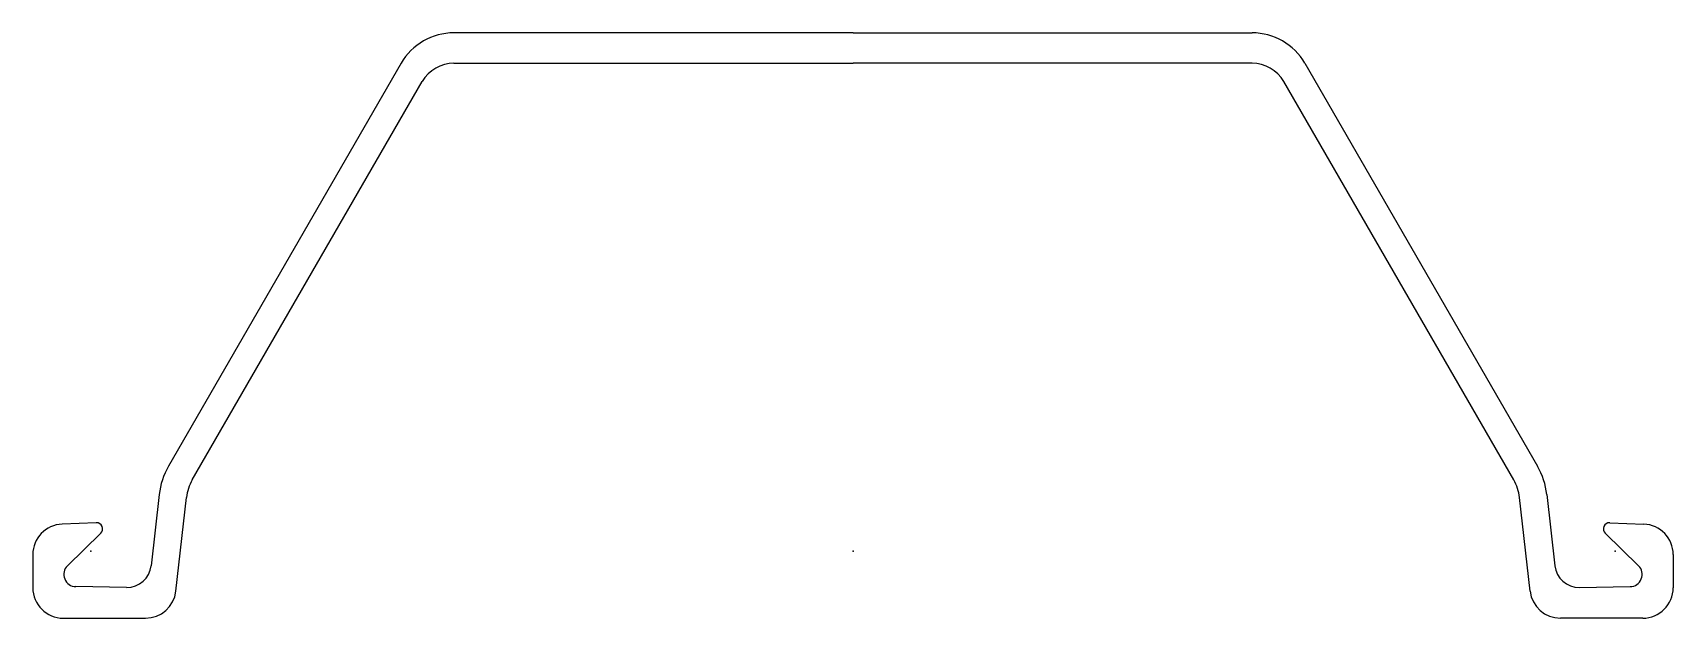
# Model space of a CAD drawing. Extents: x -19 to 519, y -22 to 170.
import ezdxf

# ---------------------------------------------------------------- set-up
doc = ezdxf.new("R2010")
doc.units = 0
doc.header["$MEASUREMENT"] = 0
doc.layers.get('0').update_dxf_attribs({"color": 5, "linetype": 'CONTINUOUS'})

msp = doc.modelspace()

# ---------------------------------------------------------------- linework, layer by layer
at = {"linetype": 'Continuous'}
for p, q in [((250, 170), (119.11703, 170)), ((250, 170), (380.88297, 170)), ((101.7965, 159.99997), (25.50417, 27.85736)), ((119.12794, 160), (250, 160)), ((380.87207, 160), (250, 160)), ((398.20349, 159.99997), (474.49582, 27.85736)), ((33.3047, 23.35992), (108.73583, 154.00035)), ((466.69531, 23.35992), (391.26416, 154.00035)), ((22.43954, 18.54311), (19.81218, -4.78782)), ((27.9314, -13.12068), (31.38932, 17.5405)), ((472.0686, -13.12068), (468.61069, 17.5405)), ((477.56046, 18.54311), (480.18781, -4.78782)), ((1.81038, 9.3004), (-9.38433, 8.86983)), ((-7.62247, -4.78242), (3.28472, 5.87112)), ((507.62247, -4.78242), (496.71527, 5.87112)), ((498.18964, 9.3004), (509.38434, 8.86983)), ((-19, -1.12278), (-19, -12)), ((519, -1.12278), (519, -12)), ((11.74304, -11.89169), (-4.88721, -11.64347)), ((488.25696, -11.89169), (504.88721, -11.64347)), ((-9, -22), (17.99439, -22)), ((509, -22), (482.00562, -22))]:
    msp.add_line(p, q, dxfattribs=at)
for centre, radius, start, end in [((119.11703, 150), 20, 90, 150.0001), ((380.88297, 150), 20, 29.9999, 90), ((119.12794, 148), 12, 90, 149.99807), ((380.87207, 148), 12, 30.00196, 90), ((46.28879, 15.85739), 24, 150.00008, 173.57484), ((453.71121, 15.85739), 24, 6.42516, 29.99994), ((46.29482, 15.85948), 15, 149.99807, 173.56546), ((453.70517, 15.85948), 15, 6.43454, 30.0019), ((-9, -1.12278), 10, 92.2026, 180), ((1.88724, 7.30188), 2, 314.32596, 92.2026), ((498.11276, 7.30188), 2, 87.79719, 225.67378), ((509, -1.12278), 10, 0, 87.79736), ((-4.82751, -7.64392), 4, 134.32596, 269.1449), ((11.86243, -3.89258), 8, 269.1449, 353.57484), ((488.13757, -3.89258), 8, 186.42514, 270.85506), ((504.82751, -7.64392), 4, 270.85506, 45.67409), ((-9, -12), 10, 180, 270), ((17.99439, -12), 10, 270, 353.56546), ((482.00562, -12), 10, 186.43454, 270), ((509, -12), 10, 270, 0)]:
    msp.add_arc(centre, radius, start, end, dxfattribs=at)
for p in [(0, 0), (250, 0), (500, 0)]:
    msp.add_point(p, dxfattribs=at)

doc.saveas('drawing.dxf')
